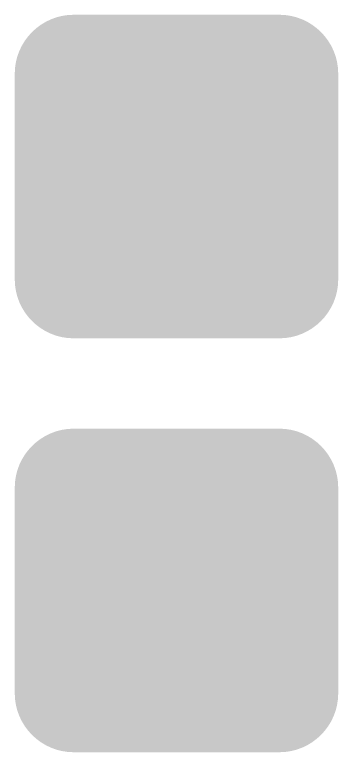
# Model space of a CAD drawing. Header units: millimetres. Extents: x 5277 to 6029, y 2052 to 2709.
# Drawn here: x 5592.73 to 5601.33, y 2414.63 to 2434.23 of the extents above; entities that cross this region are included whole.
import ezdxf

# ---------------------------------------------------------------- set-up
doc = ezdxf.new("R2010")
doc.units = ezdxf.units.MM
doc.layers.add('Manufacturing', color=7, linetype='CONTINUOUS', true_color=0x000000)

# ---------------------------------------------------------------- blocks, each defined once
blk = doc.blocks.new('602020107_план_фз')
at = {"layer": 'Manufacturing', "linetype": 'Continuous'}
h = blk.add_hatch(color=256, dxfattribs=at)
edge = h.paths.add_edge_path()
edge.add_spline(control_points=[(-0.266, -0.339), (-0.266, 0.523), (0.438, 1.227), (1.3, 1.227)], knot_values=[-1, -1, -1, -1, 0, 0, 0, 0], degree=3, periodic=0)
edge.add_line((1.3, 1.227), (6.769, 1.227))
edge.add_spline(control_points=[(6.769, 1.227), (7.632, 1.227), (8.333, 0.523), (8.333, -0.339)], knot_values=[-1, -1, -1, -1, 0, 0, 0, 0], degree=3, periodic=0)
edge.add_line((8.333, -0.339), (8.333, -5.806))
edge.add_spline(control_points=[(8.333, -5.806), (8.333, -6.669), (7.632, -7.372), (6.769, -7.372)], knot_values=[-1, -1, -1, -1, 0, 0, 0, 0], degree=3, periodic=0)
edge.add_line((6.769, -7.372), (1.3, -7.372))
edge.add_spline(control_points=[(1.3, -7.372), (0.438, -7.372), (-0.266, -6.669), (-0.266, -5.806)], knot_values=[-1, -1, -1, -1, 0, 0, 0, 0], degree=3, periodic=0)
edge.add_line((-0.266, -5.806), (-0.266, -0.339))
edge = h.paths.add_edge_path(flags=16)
edge.add_spline(control_points=[(0.047, -5.806), (0.047, -6.5), (0.606, -7.059), (1.3, -7.059)], knot_values=[-1, -1, -1, -1, 0, 0, 0, 0], degree=3, periodic=0)
edge.add_line((1.3, -7.059), (6.769, -7.059))
edge.add_spline(control_points=[(6.769, -7.059), (7.463, -7.059), (8.022, -6.5), (8.022, -5.806)], knot_values=[-1, -1, -1, -1, 0, 0, 0, 0], degree=3, periodic=0)
edge.add_line((8.022, -5.806), (8.022, -0.339))
edge.add_spline(control_points=[(8.022, -0.339), (8.022, 0.355), (7.463, 0.914), (6.769, 0.914)], knot_values=[-1, -1, -1, -1, 0, 0, 0, 0], degree=3, periodic=0)
edge.add_line((6.769, 0.914), (1.3, 0.914))
edge.add_spline(control_points=[(1.3, 0.914), (0.606, 0.914), (0.047, 0.355), (0.047, -0.339)], knot_values=[-1, -1, -1, -1, 0, 0, 0, 0], degree=3, periodic=0)
edge.add_line((0.047, -0.339), (0.047, -5.806))
at = {"layer": 'Manufacturing', "linetype": 'Continuous', "true_color": 0xff0000}
h = blk.add_hatch(color=1, dxfattribs=at)
edge = h.paths.add_edge_path()
edge.add_spline(control_points=[(0.047, -5.806), (0.047, -6.5), (0.606, -7.059), (1.3, -7.059)], knot_values=[-1, -1, -1, -1, 0, 0, 0, 0], degree=3, periodic=0)
edge.add_line((1.3, -7.059), (6.769, -7.059))
edge.add_spline(control_points=[(6.769, -7.059), (7.463, -7.059), (8.022, -6.5), (8.022, -5.806)], knot_values=[-1, -1, -1, -1, 0, 0, 0, 0], degree=3, periodic=0)
edge.add_line((8.022, -5.806), (8.022, -0.339))
edge.add_spline(control_points=[(8.022, -0.339), (8.022, 0.355), (7.463, 0.914), (6.769, 0.914)], knot_values=[-1, -1, -1, -1, 0, 0, 0, 0], degree=3, periodic=0)
edge.add_line((6.769, 0.914), (1.3, 0.914))
edge.add_spline(control_points=[(1.3, 0.914), (0.606, 0.914), (0.047, 0.355), (0.047, -0.339)], knot_values=[-1, -1, -1, -1, 0, 0, 0, 0], degree=3, periodic=0)
edge.add_line((0.047, -0.339), (0.047, -5.806))
at = {"layer": 'Manufacturing', "linetype": 'Continuous'}
h = blk.add_hatch(color=256, dxfattribs=at)
edge = h.paths.add_edge_path()
edge.add_line((0.252, -0.679), (0.252, -5.464))
edge.add_spline(control_points=[(0.252, -5.464), (0.252, -6.23), (0.877, -6.854), (1.642, -6.854)], knot_values=[0, 0, 0, 0, 1, 1, 1, 1], degree=3, periodic=0)
edge.add_line((1.642, -6.854), (6.427, -6.854))
edge.add_spline(control_points=[(6.427, -6.854), (7.193, -6.854), (7.815, -6.23), (7.815, -5.464)], knot_values=[0, 0, 0, 0, 1, 1, 1, 1], degree=3, periodic=0)
edge.add_line((7.815, -5.464), (7.815, -0.679))
edge.add_spline(control_points=[(7.815, -0.679), (7.815, 0.086), (7.193, 0.709), (6.427, 0.709)], knot_values=[0, 0, 0, 0, 1, 1, 1, 1], degree=3, periodic=0)
edge.add_line((6.427, 0.709), (1.642, 0.709))
edge.add_spline(control_points=[(1.642, 0.709), (0.877, 0.709), (0.252, 0.086), (0.252, -0.679)], knot_values=[0, 0, 0, 0, 1, 1, 1, 1], degree=3, periodic=0)
edge = h.paths.add_edge_path(flags=16)
edge.add_line((0.565, -0.679), (0.565, -5.464))
edge.add_spline(control_points=[(0.565, -5.464), (0.565, -6.06), (1.046, -6.541), (1.642, -6.541)], knot_values=[-1, -1, -1, -1, 0, 0, 0, 0], degree=3, periodic=0)
edge.add_line((1.642, -6.541), (6.427, -6.541))
edge.add_spline(control_points=[(6.427, -6.541), (7.024, -6.541), (7.502, -6.06), (7.502, -5.464)], knot_values=[-1, -1, -1, -1, 0, 0, 0, 0], degree=3, periodic=0)
edge.add_line((7.502, -5.464), (7.502, -0.679))
edge.add_spline(control_points=[(7.502, -0.679), (7.502, -0.083), (7.024, 0.396), (6.427, 0.396)], knot_values=[-1, -1, -1, -1, 0, 0, 0, 0], degree=3, periodic=0)
edge.add_line((6.427, 0.396), (1.642, 0.396))
edge.add_spline(control_points=[(1.642, 0.396), (1.046, 0.396), (0.565, -0.083), (0.565, -0.679)], knot_values=[-1, -1, -1, -1, 0, 0, 0, 0], degree=3, periodic=0)
h = blk.add_hatch(color=256, dxfattribs=at)
edge = h.paths.add_edge_path()
edge.add_line((0.77, -1.021), (0.77, -5.124))
edge.add_spline(control_points=[(0.77, -5.124), (0.77, -5.792), (1.314, -6.336), (1.982, -6.336)], knot_values=[0, 0, 0, 0, 1, 1, 1, 1], degree=3, periodic=0)
edge.add_line((1.982, -6.336), (6.085, -6.336))
edge.add_spline(control_points=[(6.085, -6.336), (6.753, -6.336), (7.297, -5.792), (7.297, -5.124)], knot_values=[0, 0, 0, 0, 1, 1, 1, 1], degree=3, periodic=0)
edge.add_line((7.297, -5.124), (7.297, -1.021))
edge.add_spline(control_points=[(7.297, -1.021), (7.297, -0.353), (6.753, 0.191), (6.085, 0.191)], knot_values=[0, 0, 0, 0, 1, 1, 1, 1], degree=3, periodic=0)
edge.add_line((6.085, 0.191), (1.982, 0.191))
edge.add_spline(control_points=[(1.982, 0.191), (1.314, 0.191), (0.77, -0.353), (0.77, -1.021)], knot_values=[0, 0, 0, 0, 1, 1, 1, 1], degree=3, periodic=0)
edge = h.paths.add_edge_path(flags=16)
edge.add_line((1.081, -1.021), (1.081, -5.124))
edge.add_spline(control_points=[(1.081, -5.124), (1.081, -5.624), (1.482, -6.025), (1.982, -6.025)], knot_values=[-1, -1, -1, -1, 0, 0, 0, 0], degree=3, periodic=0)
edge.add_line((1.982, -6.025), (6.085, -6.025))
edge.add_spline(control_points=[(6.085, -6.025), (6.585, -6.025), (6.986, -5.624), (6.986, -5.124)], knot_values=[-1, -1, -1, -1, 0, 0, 0, 0], degree=3, periodic=0)
edge.add_line((6.986, -5.124), (6.986, -1.021))
edge.add_spline(control_points=[(6.986, -1.021), (6.986, -0.521), (6.585, -0.12), (6.085, -0.12)], knot_values=[-1, -1, -1, -1, 0, 0, 0, 0], degree=3, periodic=0)
edge.add_line((6.085, -0.12), (1.982, -0.12))
edge.add_spline(control_points=[(1.982, -0.12), (1.482, -0.12), (1.081, -0.521), (1.081, -1.021)], knot_values=[-1, -1, -1, -1, 0, 0, 0, 0], degree=3, periodic=0)
blk.add_hatch(color=256, dxfattribs=at).paths.add_polyline_path([(4.701, -0.44), (4.756, -0.44), (4.827, -0.495), (4.842, -0.55), (4.846, -0.546), (4.85, -0.542), (4.858, -0.542), (4.87, -0.542), (4.897, -0.55), (4.913, -0.558), (4.933, -0.53), (4.988, -0.503), (5.023, -0.503), (5.074, -0.503), (5.141, -0.558), (5.157, -0.613), (5.188, -0.632), (5.219, -0.691), (5.219, -0.73), (5.219, -0.754), (5.219, -0.778), (5.333, -0.805), (5.447, -0.95), (5.447, -1.068), (5.447, -1.107), (5.428, -1.178), (5.408, -1.21), (5.439, -1.245), (5.475, -1.316), (5.479, -1.351), (5.51, -1.335), (5.557, -1.32), (5.573, -1.32), (5.612, -1.32), (5.677, -1.345), (5.702, -1.371), (5.728, -1.396), (5.753, -1.461), (5.753, -1.5), (5.753, -1.532), (5.738, -1.583), (5.722, -1.602), (5.742, -1.63), (5.761, -1.685), (5.761, -1.712), (5.816, -1.732), (5.871, -1.814), (5.871, -1.877), (5.871, -1.897), (5.867, -1.924), (5.863, -1.932), (5.875, -1.979), (5.887, -2.077), (5.887, -2.129), (6.17, -2.129), (6.17, -4.343), (6.17, -5.616), (1.819, -5.616), (1.819, -4.61), (1.819, -3.809), (3.256, -4.343), (3.766, -4.343), (1.819, -3.637), (1.819, -3.063), (5.07, -4.233), (5.306, -4.233), (5.306, -4.084), (3.523, -3.456), (3.523, -2.945), (5.306, -3.582), (5.306, -2.129), (5.479, -2.129), (5.479, -2.097), (5.486, -2.011), (5.494, -1.956), (5.447, -1.948), (5.38, -1.897), (5.361, -1.854), (5.278, -1.826), (5.18, -1.799), (5.164, -1.799), (5.141, -1.799), (5.058, -1.818), (4.999, -1.838), (4.964, -1.94), (4.827, -2.042), (4.725, -2.042), (4.666, -2.042), (4.571, -2.007), (4.536, -1.971), (4.481, -1.971), (4.385, -1.932), (4.344, -1.893), (4.302, -1.854), (4.257, -1.759), (4.253, -1.704), (4.214, -1.704), (4.155, -1.704), (4.053, -1.661), (4.01, -1.618), (3.967, -1.669), (3.868, -1.724), (3.813, -1.728), (3.813, -1.736), (3.813, -1.787), (3.78, -1.871), (3.747, -1.905), (3.713, -1.938), (3.629, -1.971), (3.578, -1.971), (3.574, -1.971), (3.562, -1.969), (3.554, -1.968), (3.546, -1.966), (3.535, -1.964), (3.531, -1.964), (3.495, -1.999), (3.401, -2.034), (3.342, -2.034), (3.24, -2.034), (3.103, -1.94), (3.067, -1.846), (3.008, -1.818), (2.938, -1.736), (2.926, -1.681), (2.895, -1.724), (2.804, -1.767), (2.745, -1.767), (2.71, -1.861), (2.576, -1.956), (2.478, -1.956), (2.423, -1.956), (2.337, -1.928), (2.305, -1.901), (2.29, -1.901), (2.231, -1.901), (2.131, -1.861), (2.09, -1.822), (2.048, -1.783), (2.007, -1.685), (2.007, -1.626), (1.964, -1.575), (1.921, -1.457), (1.921, -1.39), (1.921, -1.272), (2.031, -1.115), (2.141, -1.076), (2.148, -1.053), (2.172, -1.017), (2.188, -1.005), (2.141, -1.005), (2.093, -0.958), (2.093, -0.911), (2.093, -0.864), (2.141, -0.817), (2.188, -0.817), (2.203, -0.817), (2.235, -0.825), (2.251, -0.833), (2.258, -0.782), (2.317, -0.73), (2.368, -0.73), (2.412, -0.73), (2.47, -0.774), (2.486, -0.817), (2.533, -0.805), (2.592, -0.793), (2.604, -0.793), (2.667, -0.793), (2.765, -0.821), (2.8, -0.848), (2.816, -0.848), (2.855, -0.848), (2.91, -0.884), (2.926, -0.919), (2.938, -0.876), (2.997, -0.833), (3.044, -0.833), (3.063, -0.833), (3.083, -0.833), (3.134, -0.695), (3.334, -0.558), (3.484, -0.558), (3.558, -0.558), (3.69, -0.605), (3.747, -0.652), (3.804, -0.699), (3.88, -0.817), (3.9, -0.888), (3.947, -0.899), (4.018, -0.95), (4.041, -0.99), (4.065, -0.978), (4.12, -0.966), (4.151, -0.966), (4.167, -0.966), (4.167, -0.958), (4.167, -0.88), (4.238, -0.774), (4.308, -0.746), (4.328, -0.66), (4.438, -0.573), (4.528, -0.573), (4.532, -0.573), (4.544, -0.573), (4.552, -0.573), (4.567, -0.581), (4.567, -0.511), (4.634, -0.44)])
blk = doc.blocks.new('602020107_рек_фз')
at = {"layer": 'Manufacturing', "linetype": 'Continuous'}
h = blk.add_hatch(color=256, dxfattribs=at)
edge = h.paths.add_edge_path()
edge.add_spline(control_points=[(-0.266, -0.339), (-0.266, 0.523), (0.438, 1.227), (1.3, 1.227)], knot_values=[-1, -1, -1, -1, 0, 0, 0, 0], degree=3, periodic=0)
edge.add_line((1.3, 1.227), (6.769, 1.227))
edge.add_spline(control_points=[(6.769, 1.227), (7.632, 1.227), (8.333, 0.523), (8.333, -0.339)], knot_values=[-1, -1, -1, -1, 0, 0, 0, 0], degree=3, periodic=0)
edge.add_line((8.333, -0.339), (8.333, -5.806))
edge.add_spline(control_points=[(8.333, -5.806), (8.333, -6.669), (7.632, -7.372), (6.769, -7.372)], knot_values=[-1, -1, -1, -1, 0, 0, 0, 0], degree=3, periodic=0)
edge.add_line((6.769, -7.372), (1.3, -7.372))
edge.add_spline(control_points=[(1.3, -7.372), (0.438, -7.372), (-0.266, -6.669), (-0.266, -5.806)], knot_values=[-1, -1, -1, -1, 0, 0, 0, 0], degree=3, periodic=0)
edge.add_line((-0.266, -5.806), (-0.266, -0.339))
edge = h.paths.add_edge_path(flags=16)
edge.add_spline(control_points=[(0.047, -5.806), (0.047, -6.5), (0.606, -7.059), (1.3, -7.059)], knot_values=[-1, -1, -1, -1, 0, 0, 0, 0], degree=3, periodic=0)
edge.add_line((1.3, -7.059), (6.769, -7.059))
edge.add_spline(control_points=[(6.769, -7.059), (7.463, -7.059), (8.022, -6.5), (8.022, -5.806)], knot_values=[-1, -1, -1, -1, 0, 0, 0, 0], degree=3, periodic=0)
edge.add_line((8.022, -5.806), (8.022, -0.339))
edge.add_spline(control_points=[(8.022, -0.339), (8.022, 0.355), (7.463, 0.914), (6.769, 0.914)], knot_values=[-1, -1, -1, -1, 0, 0, 0, 0], degree=3, periodic=0)
edge.add_line((6.769, 0.914), (1.3, 0.914))
edge.add_spline(control_points=[(1.3, 0.914), (0.606, 0.914), (0.047, 0.355), (0.047, -0.339)], knot_values=[-1, -1, -1, -1, 0, 0, 0, 0], degree=3, periodic=0)
edge.add_line((0.047, -0.339), (0.047, -5.806))
at = {"layer": 'Manufacturing', "linetype": 'Continuous', "true_color": 0xffff00}
h = blk.add_hatch(color=2, dxfattribs=at)
edge = h.paths.add_edge_path()
edge.add_spline(control_points=[(0.047, -5.806), (0.047, -6.5), (0.606, -7.059), (1.3, -7.059)], knot_values=[-1, -1, -1, -1, 0, 0, 0, 0], degree=3, periodic=0)
edge.add_line((1.3, -7.059), (6.769, -7.059))
edge.add_spline(control_points=[(6.769, -7.059), (7.463, -7.059), (8.022, -6.5), (8.022, -5.806)], knot_values=[-1, -1, -1, -1, 0, 0, 0, 0], degree=3, periodic=0)
edge.add_line((8.022, -5.806), (8.022, -0.339))
edge.add_spline(control_points=[(8.022, -0.339), (8.022, 0.355), (7.463, 0.914), (6.769, 0.914)], knot_values=[-1, -1, -1, -1, 0, 0, 0, 0], degree=3, periodic=0)
edge.add_line((6.769, 0.914), (1.3, 0.914))
edge.add_spline(control_points=[(1.3, 0.914), (0.606, 0.914), (0.047, 0.355), (0.047, -0.339)], knot_values=[-1, -1, -1, -1, 0, 0, 0, 0], degree=3, periodic=0)
edge.add_line((0.047, -0.339), (0.047, -5.806))
at = {"layer": 'Manufacturing', "linetype": 'Continuous'}
h = blk.add_hatch(color=256, dxfattribs=at)
edge = h.paths.add_edge_path()
edge.add_line((0.252, -0.679), (0.252, -5.464))
edge.add_spline(control_points=[(0.252, -5.464), (0.252, -6.23), (0.877, -6.854), (1.642, -6.854)], knot_values=[0, 0, 0, 0, 1, 1, 1, 1], degree=3, periodic=0)
edge.add_line((1.642, -6.854), (6.427, -6.854))
edge.add_spline(control_points=[(6.427, -6.854), (7.193, -6.854), (7.815, -6.23), (7.815, -5.464)], knot_values=[0, 0, 0, 0, 1, 1, 1, 1], degree=3, periodic=0)
edge.add_line((7.815, -5.464), (7.815, -0.679))
edge.add_spline(control_points=[(7.815, -0.679), (7.815, 0.086), (7.193, 0.709), (6.427, 0.709)], knot_values=[0, 0, 0, 0, 1, 1, 1, 1], degree=3, periodic=0)
edge.add_line((6.427, 0.709), (1.642, 0.709))
edge.add_spline(control_points=[(1.642, 0.709), (0.877, 0.709), (0.252, 0.086), (0.252, -0.679)], knot_values=[0, 0, 0, 0, 1, 1, 1, 1], degree=3, periodic=0)
edge = h.paths.add_edge_path(flags=16)
edge.add_line((0.565, -0.679), (0.565, -5.464))
edge.add_spline(control_points=[(0.565, -5.464), (0.565, -6.06), (1.046, -6.541), (1.642, -6.541)], knot_values=[-1, -1, -1, -1, 0, 0, 0, 0], degree=3, periodic=0)
edge.add_line((1.642, -6.541), (6.427, -6.541))
edge.add_spline(control_points=[(6.427, -6.541), (7.024, -6.541), (7.502, -6.06), (7.502, -5.464)], knot_values=[-1, -1, -1, -1, 0, 0, 0, 0], degree=3, periodic=0)
edge.add_line((7.502, -5.464), (7.502, -0.679))
edge.add_spline(control_points=[(7.502, -0.679), (7.502, -0.083), (7.024, 0.396), (6.427, 0.396)], knot_values=[-1, -1, -1, -1, 0, 0, 0, 0], degree=3, periodic=0)
edge.add_line((6.427, 0.396), (1.642, 0.396))
edge.add_spline(control_points=[(1.642, 0.396), (1.046, 0.396), (0.565, -0.083), (0.565, -0.679)], knot_values=[-1, -1, -1, -1, 0, 0, 0, 0], degree=3, periodic=0)
h = blk.add_hatch(color=256, dxfattribs=at)
edge = h.paths.add_edge_path()
edge.add_line((0.77, -1.021), (0.77, -5.124))
edge.add_spline(control_points=[(0.77, -5.124), (0.77, -5.792), (1.314, -6.336), (1.982, -6.336)], knot_values=[0, 0, 0, 0, 1, 1, 1, 1], degree=3, periodic=0)
edge.add_line((1.982, -6.336), (6.085, -6.336))
edge.add_spline(control_points=[(6.085, -6.336), (6.753, -6.336), (7.297, -5.792), (7.297, -5.124)], knot_values=[0, 0, 0, 0, 1, 1, 1, 1], degree=3, periodic=0)
edge.add_line((7.297, -5.124), (7.297, -1.021))
edge.add_spline(control_points=[(7.297, -1.021), (7.297, -0.353), (6.753, 0.191), (6.085, 0.191)], knot_values=[0, 0, 0, 0, 1, 1, 1, 1], degree=3, periodic=0)
edge.add_line((6.085, 0.191), (1.982, 0.191))
edge.add_spline(control_points=[(1.982, 0.191), (1.314, 0.191), (0.77, -0.353), (0.77, -1.021)], knot_values=[0, 0, 0, 0, 1, 1, 1, 1], degree=3, periodic=0)
edge = h.paths.add_edge_path(flags=16)
edge.add_line((1.081, -1.021), (1.081, -5.124))
edge.add_spline(control_points=[(1.081, -5.124), (1.081, -5.624), (1.482, -6.025), (1.982, -6.025)], knot_values=[-1, -1, -1, -1, 0, 0, 0, 0], degree=3, periodic=0)
edge.add_line((1.982, -6.025), (6.085, -6.025))
edge.add_spline(control_points=[(6.085, -6.025), (6.585, -6.025), (6.986, -5.624), (6.986, -5.124)], knot_values=[-1, -1, -1, -1, 0, 0, 0, 0], degree=3, periodic=0)
edge.add_line((6.986, -5.124), (6.986, -1.021))
edge.add_spline(control_points=[(6.986, -1.021), (6.986, -0.521), (6.585, -0.12), (6.085, -0.12)], knot_values=[-1, -1, -1, -1, 0, 0, 0, 0], degree=3, periodic=0)
edge.add_line((6.085, -0.12), (1.982, -0.12))
edge.add_spline(control_points=[(1.982, -0.12), (1.482, -0.12), (1.081, -0.521), (1.081, -1.021)], knot_values=[-1, -1, -1, -1, 0, 0, 0, 0], degree=3, periodic=0)
blk.add_hatch(color=256, dxfattribs=at).paths.add_polyline_path([(4.701, -0.44), (4.756, -0.44), (4.827, -0.495), (4.842, -0.55), (4.846, -0.546), (4.85, -0.542), (4.858, -0.542), (4.87, -0.542), (4.897, -0.55), (4.913, -0.558), (4.933, -0.53), (4.988, -0.503), (5.023, -0.503), (5.074, -0.503), (5.141, -0.558), (5.157, -0.613), (5.188, -0.632), (5.219, -0.691), (5.219, -0.73), (5.219, -0.754), (5.219, -0.778), (5.333, -0.805), (5.447, -0.95), (5.447, -1.068), (5.447, -1.107), (5.428, -1.178), (5.408, -1.21), (5.439, -1.245), (5.475, -1.316), (5.479, -1.351), (5.51, -1.335), (5.557, -1.32), (5.573, -1.32), (5.612, -1.32), (5.677, -1.345), (5.702, -1.371), (5.728, -1.396), (5.753, -1.461), (5.753, -1.5), (5.753, -1.532), (5.738, -1.583), (5.722, -1.602), (5.742, -1.63), (5.761, -1.685), (5.761, -1.712), (5.816, -1.732), (5.871, -1.814), (5.871, -1.877), (5.871, -1.897), (5.867, -1.924), (5.863, -1.932), (5.875, -1.979), (5.887, -2.077), (5.887, -2.129), (6.17, -2.129), (6.17, -4.343), (6.17, -5.616), (1.819, -5.616), (1.819, -4.61), (1.819, -3.809), (3.256, -4.343), (3.766, -4.343), (1.819, -3.637), (1.819, -3.063), (5.07, -4.233), (5.306, -4.233), (5.306, -4.084), (3.523, -3.456), (3.523, -2.945), (5.306, -3.582), (5.306, -2.129), (5.479, -2.129), (5.479, -2.097), (5.486, -2.011), (5.494, -1.956), (5.447, -1.948), (5.38, -1.897), (5.361, -1.854), (5.278, -1.826), (5.18, -1.799), (5.164, -1.799), (5.141, -1.799), (5.058, -1.818), (4.999, -1.838), (4.964, -1.94), (4.827, -2.042), (4.725, -2.042), (4.666, -2.042), (4.571, -2.007), (4.536, -1.971), (4.481, -1.971), (4.385, -1.932), (4.344, -1.893), (4.302, -1.854), (4.257, -1.759), (4.253, -1.704), (4.214, -1.704), (4.155, -1.704), (4.053, -1.661), (4.01, -1.618), (3.967, -1.669), (3.868, -1.724), (3.813, -1.728), (3.813, -1.736), (3.813, -1.787), (3.78, -1.871), (3.747, -1.905), (3.713, -1.938), (3.629, -1.971), (3.578, -1.971), (3.574, -1.971), (3.562, -1.969), (3.554, -1.968), (3.546, -1.966), (3.535, -1.964), (3.531, -1.964), (3.495, -1.999), (3.401, -2.034), (3.342, -2.034), (3.24, -2.034), (3.103, -1.94), (3.067, -1.846), (3.008, -1.818), (2.938, -1.736), (2.926, -1.681), (2.895, -1.724), (2.804, -1.767), (2.745, -1.767), (2.71, -1.861), (2.576, -1.956), (2.478, -1.956), (2.423, -1.956), (2.337, -1.928), (2.305, -1.901), (2.29, -1.901), (2.231, -1.901), (2.131, -1.861), (2.09, -1.822), (2.048, -1.783), (2.007, -1.685), (2.007, -1.626), (1.964, -1.575), (1.921, -1.457), (1.921, -1.39), (1.921, -1.272), (2.031, -1.115), (2.141, -1.076), (2.148, -1.053), (2.172, -1.017), (2.188, -1.005), (2.141, -1.005), (2.093, -0.958), (2.093, -0.911), (2.093, -0.864), (2.141, -0.817), (2.188, -0.817), (2.203, -0.817), (2.235, -0.825), (2.251, -0.833), (2.258, -0.782), (2.317, -0.73), (2.368, -0.73), (2.412, -0.73), (2.47, -0.774), (2.486, -0.817), (2.533, -0.805), (2.592, -0.793), (2.604, -0.793), (2.667, -0.793), (2.765, -0.821), (2.8, -0.848), (2.816, -0.848), (2.855, -0.848), (2.91, -0.884), (2.926, -0.919), (2.938, -0.876), (2.997, -0.833), (3.044, -0.833), (3.063, -0.833), (3.083, -0.833), (3.134, -0.695), (3.334, -0.558), (3.484, -0.558), (3.558, -0.558), (3.69, -0.605), (3.747, -0.652), (3.804, -0.699), (3.88, -0.817), (3.9, -0.888), (3.947, -0.899), (4.018, -0.95), (4.041, -0.99), (4.065, -0.978), (4.12, -0.966), (4.151, -0.966), (4.167, -0.966), (4.167, -0.958), (4.167, -0.88), (4.238, -0.774), (4.308, -0.746), (4.328, -0.66), (4.438, -0.573), (4.528, -0.573), (4.532, -0.573), (4.544, -0.573), (4.552, -0.573), (4.567, -0.581), (4.567, -0.511), (4.634, -0.44)])

msp = doc.modelspace()

# ---------------------------------------------------------------- block references
at = {"layer": 'Manufacturing', "linetype": 'Continuous'}
for name, p in [('602020107_план_фз', (5593, 2433)), ('602020107_рек_фз', (5593, 2422))]:
    msp.add_blockref(name, p, dxfattribs=at)

doc.saveas('drawing.dxf')
